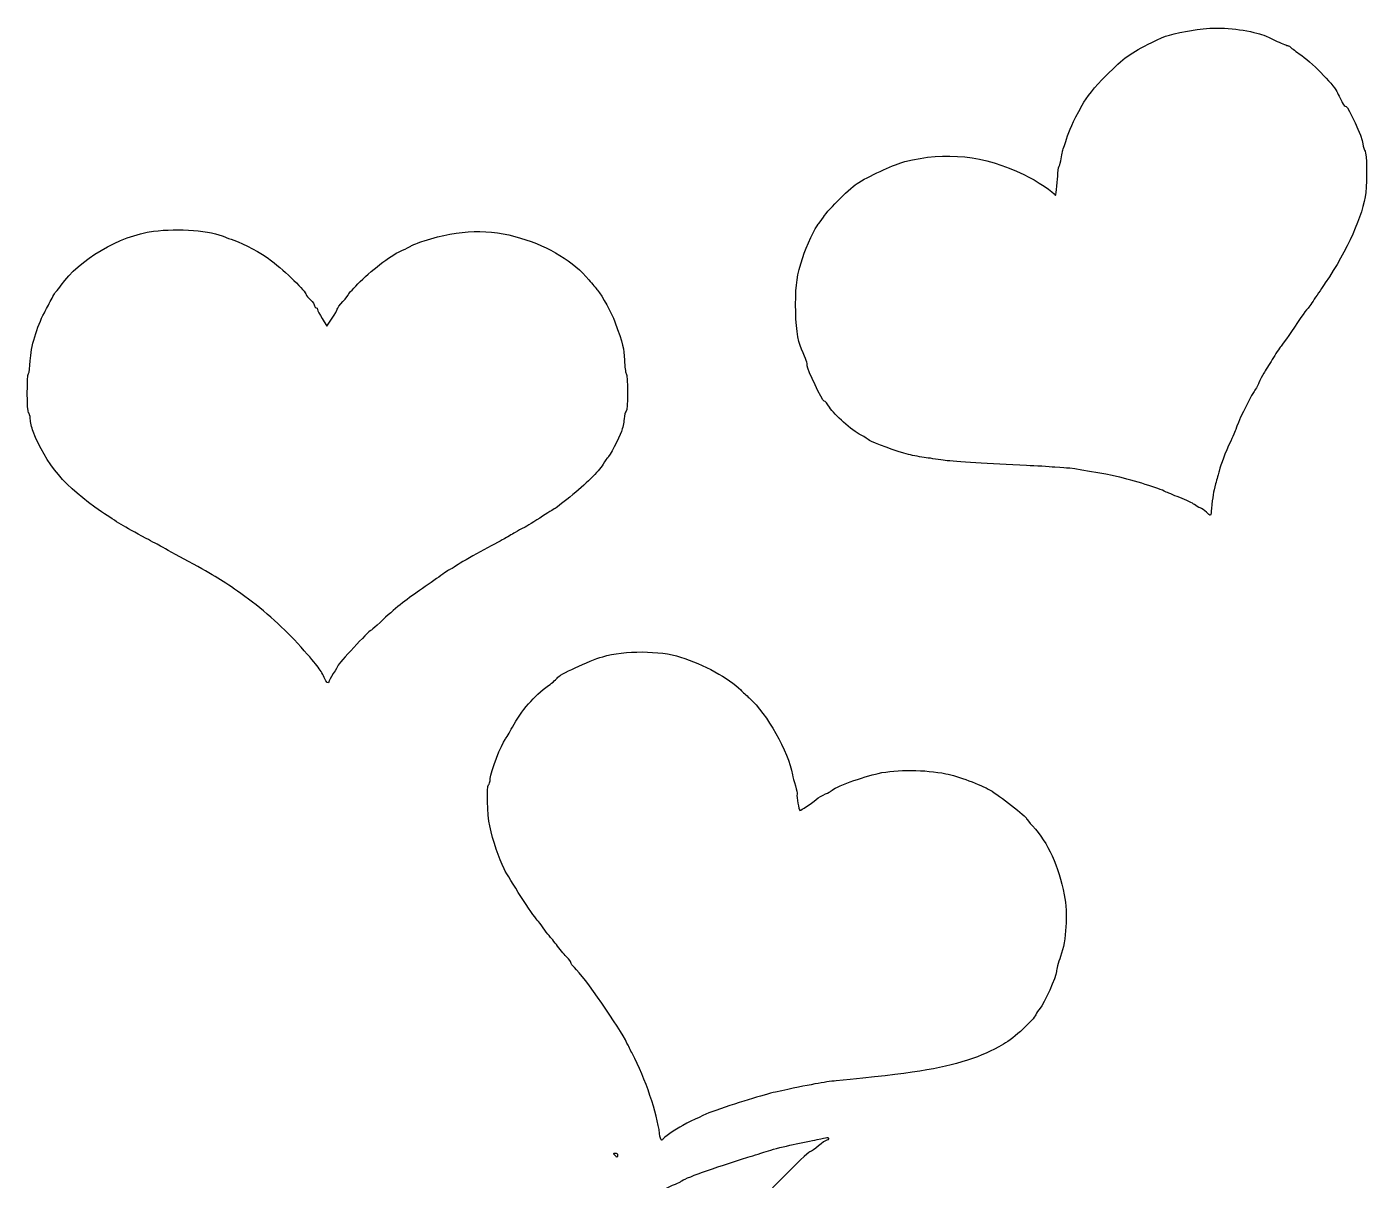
# Model space of a CAD drawing. Header units: centimetres. Extents: x -6.9 to 7, y -13.4 to 13.1.
# Drawn here: x -0.43 to 6.53, y 6.66 to 12.65 of the extents above; entities that cross this region are included whole.
import ezdxf

# ---------------------------------------------------------------- set-up
doc = ezdxf.new("R2010")
doc.units = ezdxf.units.CM
doc.header["$MEASUREMENT"] = 0
doc.layers.add('Layer 1', color=7, linetype='Continuous')

msp = doc.modelspace()

# ---------------------------------------------------------------- linework, layer by layer
at = {"layer": 'Layer 1'}
for points, knots in [([(5.71817, 10.14946), (5.72343, 10.21081), (5.72709, 10.23288), (5.73923, 10.27648), (5.73923, 10.27648), (5.74598, 10.30073), (5.75407, 10.33084), (5.75721, 10.3434), (5.75721, 10.3434), (5.76657, 10.38088), (5.78726, 10.43447), (5.81738, 10.49923), (5.81738, 10.49923), (5.833, 10.53281), (5.84578, 10.56329), (5.84578, 10.56697), (5.84578, 10.56697), (5.84578, 10.57777), (5.91649, 10.72248), (5.93547, 10.75052), (5.93547, 10.75052), (5.94504, 10.76467), (5.9576, 10.78782), (5.96337, 10.80197), (5.96337, 10.80197), (5.96914, 10.81612), (5.9806, 10.83825), (5.98883, 10.85115), (5.98883, 10.85115), (5.99706, 10.86404), (6.01702, 10.89646), (6.03319, 10.92319), (6.03319, 10.92319), (6.04936, 10.94991), (6.06998, 10.98112), (6.07901, 10.99253), (6.07901, 10.99253), (6.09587, 11.01383), (6.13436, 11.06878), (6.18233, 11.14005), (6.18233, 11.14005), (6.19729, 11.16228), (6.2119, 11.18224), (6.21479, 11.1844), (6.21479, 11.1844), (6.21767, 11.18657), (6.23422, 11.2095), (6.25155, 11.23538), (6.25155, 11.23538), (6.26889, 11.26125), (6.29443, 11.29917), (6.3083, 11.31964), (6.3083, 11.31964), (6.42403, 11.49036), (6.50438, 11.67026), (6.51823, 11.78969), (6.51823, 11.78969), (6.52607, 11.8573), (6.52399, 11.99229), (6.51493, 12.0032), (6.51493, 12.0032), (6.51052, 12.00852), (6.5056, 12.02601), (6.504, 12.04207), (6.504, 12.04207), (6.50064, 12.0758), (6.42822, 12.23505), (6.41613, 12.23529), (6.41613, 12.23529), (6.41167, 12.23537), (6.40306, 12.24502), (6.39699, 12.25671), (6.39699, 12.25671), (6.39093, 12.26841), (6.3778, 12.29397), (6.36782, 12.31351), (6.36782, 12.31351), (6.346, 12.35623), (6.23619, 12.467), (6.17373, 12.5093), (6.17373, 12.5093), (6.14898, 12.52606), (6.12763, 12.54233), (6.12628, 12.54547), (6.12628, 12.54547), (6.12494, 12.5486), (6.12024, 12.55116), (6.11584, 12.55116), (6.11584, 12.55116), (6.11144, 12.55116), (6.08609, 12.56137), (6.05949, 12.57385), (6.05949, 12.57385), (5.98666, 12.60803), (5.98504, 12.60864), (5.93765, 12.62022), (5.93765, 12.62022), (5.8443, 12.64302), (5.72216, 12.64935), (5.64366, 12.63545), (5.64366, 12.63545), (5.49071, 12.60837), (5.49015, 12.60821), (5.40848, 12.56834), (5.40848, 12.56834), (5.29769, 12.51426), (5.26408, 12.48996), (5.17028, 12.39614), (5.17028, 12.39614), (5.11107, 12.33692), (5.06787, 12.28349), (5.04568, 12.24203), (5.04568, 12.24203), (4.99484, 12.14703), (4.98001, 12.11492), (4.96445, 12.06609), (4.96445, 12.06609), (4.95479, 12.03577), (4.9453, 12.00601), (4.94335, 11.99994), (4.94335, 11.99994), (4.94141, 11.99388), (4.93847, 11.97769), (4.93681, 11.96396), (4.93681, 11.96396), (4.93516, 11.95023), (4.93064, 11.93308), (4.92677, 11.92586), (4.92677, 11.92586), (4.9229, 11.91863), (4.91949, 11.89513), (4.91919, 11.87365), (4.91919, 11.87365), (4.91868, 11.83728), (4.90801, 11.75875), (4.90596, 11.77632), (4.90596, 11.77632), (4.90453, 11.78856), (4.80949, 11.8508), (4.74349, 11.88272), (4.74349, 11.88272), (4.53871, 11.98175), (4.33588, 12.00376), (4.12599, 11.94973), (4.12599, 11.94973), (4.07509, 11.93663), (3.95833, 11.88385), (3.88636, 11.84142), (3.88636, 11.84142), (3.84682, 11.81811), (3.7302, 11.70396), (3.70291, 11.66186), (3.70291, 11.66186), (3.69112, 11.64367), (3.679, 11.62697), (3.67598, 11.62473), (3.67598, 11.62473), (3.66343, 11.61547), (3.61256, 11.50702), (3.59515, 11.4524), (3.59515, 11.4524), (3.56552, 11.35947), (3.5591, 11.31633), (3.55878, 11.20816), (3.55878, 11.20816), (3.55846, 11.09725), (3.56799, 11.02315), (3.58866, 10.97594), (3.58866, 10.97594), (3.61379, 10.91855), (3.61887, 10.90418), (3.61887, 10.89041), (3.61887, 10.89041), (3.61887, 10.87082), (3.69727, 10.70642), (3.70662, 10.70642), (3.70662, 10.70642), (3.71089, 10.70642), (3.72349, 10.69201), (3.73461, 10.67439), (3.73461, 10.67439), (3.75852, 10.63652), (3.85126, 10.55442), (3.89815, 10.52962), (3.89815, 10.52962), (3.91634, 10.52), (3.93633, 10.50799), (3.94257, 10.50294), (3.94257, 10.50294), (3.95765, 10.49073), (4.08888, 10.44297), (4.14436, 10.4295), (4.14436, 10.4295), (4.16861, 10.42362), (4.20995, 10.416), (4.23623, 10.41258), (4.23623, 10.41258), (4.2625, 10.40915), (4.30715, 10.40291), (4.33545, 10.39869), (4.33545, 10.39869), (4.38383, 10.39148), (4.56729, 10.37991), (4.75805, 10.37202), (4.75805, 10.37202), (4.80453, 10.3701), (4.87068, 10.36625), (4.90504, 10.36346), (4.90504, 10.36346), (4.9394, 10.36068), (4.96947, 10.35881), (4.97187, 10.35931), (4.97187, 10.35931), (4.97845, 10.3607), (5.18271, 10.32544), (5.22474, 10.31566), (5.22474, 10.31566), (5.3149, 10.29469), (5.44765, 10.25323), (5.47923, 10.23617), (5.47923, 10.23617), (5.4858, 10.23262), (5.51887, 10.219), (5.55272, 10.2059), (5.55272, 10.2059), (5.58657, 10.1928), (5.62088, 10.17642), (5.62897, 10.16949), (5.62897, 10.16949), (5.63705, 10.16256), (5.65058, 10.15481), (5.65904, 10.15225), (5.65904, 10.15225), (5.66749, 10.1497), (5.68211, 10.13941), (5.69153, 10.12939), (5.69153, 10.12939), (5.70094, 10.11937), (5.71018, 10.11271), (5.71206, 10.11458), (5.71206, 10.11458), (5.71393, 10.11646), (5.71668, 10.13216), (5.71817, 10.14946)], [0, 0, 0, 0, 0.016129, 0.016129, 0.016129, 0.016129, 0.0322581, 0.0322581, 0.0322581, 0.0322581, 0.0483871, 0.0483871, 0.0483871, 0.0483871, 0.0645161, 0.0645161, 0.0645161, 0.0645161, 0.0806452, 0.0806452, 0.0806452, 0.0806452, 0.0967742, 0.0967742, 0.0967742, 0.0967742, 0.1129032, 0.1129032, 0.1129032, 0.1129032, 0.1290323, 0.1290323, 0.1290323, 0.1290323, 0.1451613, 0.1451613, 0.1451613, 0.1451613, 0.1612903, 0.1612903, 0.1612903, 0.1612903, 0.1774194, 0.1774194, 0.1774194, 0.1774194, 0.1935484, 0.1935484, 0.1935484, 0.1935484, 0.2096774, 0.2096774, 0.2096774, 0.2096774, 0.2258065, 0.2258065, 0.2258065, 0.2258065, 0.2419355, 0.2419355, 0.2419355, 0.2419355, 0.2580645, 0.2580645, 0.2580645, 0.2580645, 0.2741935, 0.2741935, 0.2741935, 0.2741935, 0.2903226, 0.2903226, 0.2903226, 0.2903226, 0.3064516, 0.3064516, 0.3064516, 0.3064516, 0.3225806, 0.3225806, 0.3225806, 0.3225806, 0.3387097, 0.3387097, 0.3387097, 0.3387097, 0.3548387, 0.3548387, 0.3548387, 0.3548387, 0.3709677, 0.3709677, 0.3709677, 0.3709677, 0.3870968, 0.3870968, 0.3870968, 0.3870968, 0.4032258, 0.4032258, 0.4032258, 0.4032258, 0.4193548, 0.4193548, 0.4193548, 0.4193548, 0.4354839, 0.4354839, 0.4354839, 0.4354839, 0.4516129, 0.4516129, 0.4516129, 0.4516129, 0.4677419, 0.4677419, 0.4677419, 0.4677419, 0.483871, 0.483871, 0.483871, 0.483871, 0.5, 0.5, 0.5, 0.5, 0.516129, 0.516129, 0.516129, 0.516129, 0.5322581, 0.5322581, 0.5322581, 0.5322581, 0.5483871, 0.5483871, 0.5483871, 0.5483871, 0.5645161, 0.5645161, 0.5645161, 0.5645161, 0.5806452, 0.5806452, 0.5806452, 0.5806452, 0.5967742, 0.5967742, 0.5967742, 0.5967742, 0.6129032, 0.6129032, 0.6129032, 0.6129032, 0.6290323, 0.6290323, 0.6290323, 0.6290323, 0.6451613, 0.6451613, 0.6451613, 0.6451613, 0.6612903, 0.6612903, 0.6612903, 0.6612903, 0.6774194, 0.6774194, 0.6774194, 0.6774194, 0.6935484, 0.6935484, 0.6935484, 0.6935484, 0.7096774, 0.7096774, 0.7096774, 0.7096774, 0.7258065, 0.7258065, 0.7258065, 0.7258065, 0.7419355, 0.7419355, 0.7419355, 0.7419355, 0.7580645, 0.7580645, 0.7580645, 0.7580645, 0.7741935, 0.7741935, 0.7741935, 0.7741935, 0.7903226, 0.7903226, 0.7903226, 0.7903226, 0.8064516, 0.8064516, 0.8064516, 0.8064516, 0.8225806, 0.8225806, 0.8225806, 0.8225806, 0.8387097, 0.8387097, 0.8387097, 0.8387097, 0.8548387, 0.8548387, 0.8548387, 0.8548387, 0.8709677, 0.8709677, 0.8709677, 0.8709677, 0.8870968, 0.8870968, 0.8870968, 0.8870968, 0.9032258, 0.9032258, 0.9032258, 0.9032258, 0.9193548, 0.9193548, 0.9193548, 0.9193548, 0.9354839, 0.9354839, 0.9354839, 0.9354839, 0.9516129, 0.9516129, 0.9516129, 0.9516129, 0.9677419, 0.9677419, 0.9677419, 0.9677419, 1, 1, 1, 1]), ([(1.13472, 9.24978), (1.13472, 9.25303), (1.14532, 9.27204), (1.15826, 9.29204), (1.15826, 9.29204), (1.17121, 9.31203), (1.18196, 9.33039), (1.18215, 9.33285), (1.18215, 9.33285), (1.18287, 9.34218), (1.34418, 9.5158), (1.35213, 9.5158), (1.35213, 9.5158), (1.35466, 9.5158), (1.36981, 9.5282), (1.3858, 9.54336), (1.3858, 9.54336), (1.47108, 9.62421), (1.51763, 9.66259), (1.59344, 9.71455), (1.59344, 9.71455), (1.62612, 9.73695), (1.67648, 9.7725), (1.70534, 9.79355), (1.70534, 9.79355), (1.7342, 9.81461), (1.76012, 9.83183), (1.76293, 9.83183), (1.76293, 9.83183), (1.76575, 9.83183), (1.78183, 9.84133), (1.79866, 9.85294), (1.79866, 9.85294), (1.81549, 9.86455), (1.8706, 9.8965), (1.92112, 9.92393), (1.92112, 9.92393), (1.97165, 9.95137), (2.02653, 9.98119), (2.04308, 9.9902), (2.04308, 9.9902), (2.05963, 9.99921), (2.08608, 10.01463), (2.10187, 10.02447), (2.10187, 10.02447), (2.11767, 10.03431), (2.13622, 10.04444), (2.1431, 10.04698), (2.1431, 10.04698), (2.14999, 10.04951), (2.189, 10.07325), (2.22979, 10.09972), (2.22979, 10.09972), (2.27059, 10.1262), (2.30551, 10.14786), (2.30738, 10.14786), (2.30738, 10.14786), (2.30926, 10.14786), (2.34466, 10.17514), (2.38605, 10.20847), (2.38605, 10.20847), (2.47272, 10.27827), (2.53244, 10.33731), (2.55892, 10.37937), (2.55892, 10.37937), (2.5691, 10.39554), (2.57986, 10.41042), (2.58282, 10.41244), (2.58282, 10.41244), (2.59077, 10.41786), (2.64129, 10.51437), (2.654, 10.54841), (2.654, 10.54841), (2.66004, 10.56458), (2.66645, 10.59434), (2.66825, 10.61455), (2.66825, 10.61455), (2.67004, 10.63477), (2.67466, 10.6524), (2.6785, 10.65375), (2.6785, 10.65375), (2.68755, 10.65693), (2.68768, 10.84088), (2.67862, 10.85011), (2.67862, 10.85011), (2.67486, 10.85395), (2.67095, 10.8852), (2.66995, 10.91956), (2.66995, 10.91956), (2.66817, 10.98031), (2.66301, 11.00102), (2.62032, 11.11847), (2.62032, 11.11847), (2.60468, 11.16151), (2.55378, 11.25417), (2.53061, 11.28178), (2.53061, 11.28178), (2.52309, 11.29073), (2.50277, 11.31503), (2.48545, 11.33578), (2.48545, 11.33578), (2.40585, 11.43113), (2.2812, 11.50745), (2.13059, 11.55307), (2.13059, 11.55307), (1.96829, 11.60223), (1.81588, 11.5979), (1.63082, 11.53885), (1.63082, 11.53885), (1.59848, 11.52853), (1.56706, 11.51612), (1.561, 11.51127), (1.561, 11.51127), (1.55493, 11.50642), (1.5353, 11.49676), (1.51737, 11.4898), (1.51737, 11.4898), (1.46946, 11.47121), (1.36751, 11.39549), (1.29825, 11.32706), (1.29825, 11.32706), (1.2649, 11.29411), (1.23762, 11.26456), (1.23762, 11.26138), (1.23762, 11.26138), (1.23762, 11.25821), (1.22439, 11.24126), (1.20822, 11.22372), (1.20822, 11.22372), (1.19205, 11.20617), (1.17882, 11.18839), (1.17882, 11.1842), (1.17882, 11.1842), (1.17882, 11.18), (1.1668, 11.15846), (1.15211, 11.13633), (1.15211, 11.13633), (1.15211, 11.13633), (1.12539, 11.0961), (1.12539, 11.0961), (1.12539, 11.0961), (1.12539, 11.0961), (1.10085, 11.13461), (1.10085, 11.13461), (1.10085, 11.13461), (1.08735, 11.15579), (1.07622, 11.17725), (1.07612, 11.18231), (1.07612, 11.18231), (1.07601, 11.18736), (1.07262, 11.19149), (1.06858, 11.19149), (1.06858, 11.19149), (1.06454, 11.19149), (1.06123, 11.19584), (1.06123, 11.20114), (1.06123, 11.20114), (1.06123, 11.20645), (1.05131, 11.2203), (1.03918, 11.23192), (1.03918, 11.23192), (1.02705, 11.24353), (1.01713, 11.25576), (1.01713, 11.25908), (1.01713, 11.25908), (1.01713, 11.27491), (0.9089, 11.38078), (0.83707, 11.43522), (0.83707, 11.43522), (0.78156, 11.47728), (0.69539, 11.52435), (0.64231, 11.54161), (0.64231, 11.54161), (0.62412, 11.54752), (0.60262, 11.55546), (0.59453, 11.55926), (0.59453, 11.55926), (0.52677, 11.59105), (0.35177, 11.60478), (0.22462, 11.58827), (0.22462, 11.58827), (0.05074, 11.56569), (-0.16647, 11.43899), (-0.25399, 11.30909), (-0.25399, 11.30909), (-0.26352, 11.29494), (-0.27517, 11.28006), (-0.27989, 11.27601), (-0.27989, 11.27601), (-0.2846, 11.27197), (-0.29882, 11.24818), (-0.31149, 11.22315), (-0.31149, 11.22315), (-0.32416, 11.19812), (-0.33787, 11.17167), (-0.34195, 11.16436), (-0.34195, 11.16436), (-0.38023, 11.0958), (-0.41292, 10.98482), (-0.41514, 10.91589), (-0.41514, 10.91589), (-0.41618, 10.88355), (-0.42011, 10.85395), (-0.42388, 10.85011), (-0.42388, 10.85011), (-0.43298, 10.84083), (-0.43281, 10.64958), (-0.4237, 10.6464), (-0.4237, 10.6464), (-0.41983, 10.64506), (-0.41596, 10.63072), (-0.41509, 10.61455), (-0.41509, 10.61455), (-0.41423, 10.59839), (-0.40739, 10.56913), (-0.3999, 10.54955), (-0.3999, 10.54955), (-0.33462, 10.37874), (-0.23468, 10.2613), (-0.04488, 10.13234), (-0.04488, 10.13234), (0.03982, 10.07479), (0.06433, 10.06017), (0.18663, 9.9943), (0.18663, 9.9943), (0.21695, 9.97797), (0.25333, 9.95807), (0.26748, 9.95008), (0.26748, 9.95008), (0.28163, 9.94209), (0.34446, 9.90765), (0.40712, 9.87354), (0.40712, 9.87354), (0.54747, 9.79713), (0.58143, 9.77639), (0.67905, 9.70742), (0.67905, 9.70742), (0.78535, 9.63234), (0.88817, 9.54186), (0.97207, 9.4496), (0.97207, 9.4496), (1.07866, 9.33237), (1.08954, 9.31844), (1.11108, 9.2715), (1.11108, 9.2715), (1.12262, 9.24637), (1.13472, 9.23524), (1.13472, 9.24978)], [0, 0, 0, 0, 0.015873, 0.015873, 0.015873, 0.015873, 0.031746, 0.031746, 0.031746, 0.031746, 0.047619, 0.047619, 0.047619, 0.047619, 0.0634921, 0.0634921, 0.0634921, 0.0634921, 0.0793651, 0.0793651, 0.0793651, 0.0793651, 0.0952381, 0.0952381, 0.0952381, 0.0952381, 0.1111111, 0.1111111, 0.1111111, 0.1111111, 0.1269841, 0.1269841, 0.1269841, 0.1269841, 0.1428571, 0.1428571, 0.1428571, 0.1428571, 0.1587302, 0.1587302, 0.1587302, 0.1587302, 0.1746032, 0.1746032, 0.1746032, 0.1746032, 0.1904762, 0.1904762, 0.1904762, 0.1904762, 0.2063492, 0.2063492, 0.2063492, 0.2063492, 0.2222222, 0.2222222, 0.2222222, 0.2222222, 0.2380952, 0.2380952, 0.2380952, 0.2380952, 0.2539683, 0.2539683, 0.2539683, 0.2539683, 0.2698413, 0.2698413, 0.2698413, 0.2698413, 0.2857143, 0.2857143, 0.2857143, 0.2857143, 0.3015873, 0.3015873, 0.3015873, 0.3015873, 0.3174603, 0.3174603, 0.3174603, 0.3174603, 0.3333333, 0.3333333, 0.3333333, 0.3333333, 0.3492063, 0.3492063, 0.3492063, 0.3492063, 0.3650794, 0.3650794, 0.3650794, 0.3650794, 0.3809524, 0.3809524, 0.3809524, 0.3809524, 0.3968254, 0.3968254, 0.3968254, 0.3968254, 0.4126984, 0.4126984, 0.4126984, 0.4126984, 0.4285714, 0.4285714, 0.4285714, 0.4285714, 0.4444444, 0.4444444, 0.4444444, 0.4444444, 0.4603175, 0.4603175, 0.4603175, 0.4603175, 0.4761905, 0.4761905, 0.4761905, 0.4761905, 0.4920635, 0.4920635, 0.4920635, 0.4920635, 0.5079365, 0.5079365, 0.5079365, 0.5079365, 0.5238095, 0.5238095, 0.5238095, 0.5238095, 0.5396825, 0.5396825, 0.5396825, 0.5396825, 0.5555556, 0.5555556, 0.5555556, 0.5555556, 0.5714286, 0.5714286, 0.5714286, 0.5714286, 0.5873016, 0.5873016, 0.5873016, 0.5873016, 0.6031746, 0.6031746, 0.6031746, 0.6031746, 0.6190476, 0.6190476, 0.6190476, 0.6190476, 0.6349206, 0.6349206, 0.6349206, 0.6349206, 0.6507937, 0.6507937, 0.6507937, 0.6507937, 0.6666667, 0.6666667, 0.6666667, 0.6666667, 0.6825397, 0.6825397, 0.6825397, 0.6825397, 0.6984127, 0.6984127, 0.6984127, 0.6984127, 0.7142857, 0.7142857, 0.7142857, 0.7142857, 0.7301587, 0.7301587, 0.7301587, 0.7301587, 0.7460317, 0.7460317, 0.7460317, 0.7460317, 0.7619048, 0.7619048, 0.7619048, 0.7619048, 0.7777778, 0.7777778, 0.7777778, 0.7777778, 0.7936508, 0.7936508, 0.7936508, 0.7936508, 0.8095238, 0.8095238, 0.8095238, 0.8095238, 0.8253968, 0.8253968, 0.8253968, 0.8253968, 0.8412698, 0.8412698, 0.8412698, 0.8412698, 0.8571429, 0.8571429, 0.8571429, 0.8571429, 0.8730159, 0.8730159, 0.8730159, 0.8730159, 0.8888889, 0.8888889, 0.8888889, 0.8888889, 0.9047619, 0.9047619, 0.9047619, 0.9047619, 0.9206349, 0.9206349, 0.9206349, 0.9206349, 0.9365079, 0.9365079, 0.9365079, 0.9365079, 0.952381, 0.952381, 0.952381, 0.952381, 0.968254, 0.968254, 0.968254, 0.968254, 1, 1, 1, 1]), ([(2.86921, 6.8756), (2.86921, 6.88208), (2.9325, 6.9255), (2.9735, 6.94714), (2.9735, 6.94714), (3.02734, 6.97555), (3.09364, 7.00687), (3.1191, 7.01592), (3.1191, 7.01592), (3.24842, 7.06187), (3.39372, 7.10704), (3.45394, 7.12), (3.45394, 7.12), (3.63918, 7.15988), (3.70812, 7.17269), (3.76953, 7.17863), (3.76953, 7.17863), (4.1691, 7.2173), (4.29881, 7.23778), (4.45063, 7.2862), (4.45063, 7.2862), (4.52615, 7.31027), (4.57086, 7.32993), (4.63807, 7.36858), (4.63807, 7.36858), (4.69153, 7.39932), (4.79709, 7.49598), (4.80507, 7.52149), (4.80507, 7.52149), (4.80779, 7.53018), (4.81807, 7.54535), (4.82792, 7.55519), (4.82792, 7.55519), (4.8483, 7.57558), (4.91237, 7.72018), (4.91242, 7.74593), (4.91242, 7.74593), (4.91244, 7.75528), (4.9224, 7.79069), (4.93454, 7.82461), (4.93454, 7.82461), (4.96402, 7.90692), (4.97201, 8.0442), (4.95318, 8.14444), (4.95318, 8.14444), (4.92551, 8.29169), (4.86902, 8.41421), (4.78852, 8.50156), (4.78852, 8.50156), (4.77176, 8.51975), (4.75805, 8.53667), (4.75805, 8.53916), (4.75805, 8.53916), (4.75805, 8.54782), (4.61307, 8.66137), (4.56914, 8.68711), (4.56914, 8.68711), (4.51948, 8.71622), (4.40032, 8.76053), (4.33912, 8.77264), (4.33912, 8.77264), (4.23069, 8.79411), (4.08609, 8.79486), (3.98775, 8.77446), (3.98775, 8.77446), (3.91144, 8.75863), (3.75659, 8.70111), (3.74355, 8.68376), (3.74355, 8.68376), (3.74139, 8.68088), (3.72773, 8.67356), (3.7132, 8.66748), (3.7132, 8.66748), (3.69867, 8.66141), (3.67729, 8.64861), (3.66569, 8.63903), (3.66569, 8.63903), (3.6376, 8.61584), (3.5874, 8.58241), (3.58067, 8.58241), (3.58067, 8.58241), (3.57526, 8.58241), (3.56286, 8.654), (3.5662, 8.66593), (3.5662, 8.66593), (3.56718, 8.66942), (3.56307, 8.68926), (3.55708, 8.71002), (3.55708, 8.71002), (3.55109, 8.73079), (3.54458, 8.75604), (3.54262, 8.76615), (3.54262, 8.76615), (3.5184, 8.89115), (3.41152, 9.08103), (3.31772, 9.16569), (3.31772, 9.16569), (3.30368, 9.17837), (3.28383, 9.19708), (3.27362, 9.20726), (3.27362, 9.20726), (3.21251, 9.26824), (3.07979, 9.34087), (2.96108, 9.3783), (2.96108, 9.3783), (2.85304, 9.41237), (2.67213, 9.4131), (2.55686, 9.37993), (2.55686, 9.37993), (2.48645, 9.35967), (2.32647, 9.28475), (2.32052, 9.26925), (2.32052, 9.26925), (2.31857, 9.26414), (2.29818, 9.24661), (2.27522, 9.23028), (2.27522, 9.23028), (2.20055, 9.17717), (2.13421, 9.1004), (2.08822, 9.01388), (2.08822, 9.01388), (2.073, 8.98526), (2.05597, 8.95667), (2.05037, 8.95035), (2.05037, 8.95035), (2.03237, 8.93006), (1.97439, 8.77817), (1.97312, 8.748), (1.97312, 8.748), (1.97245, 8.73195), (1.96855, 8.71676), (1.96447, 8.71423), (1.96447, 8.71423), (1.95358, 8.7075), (1.9576, 8.55802), (1.97018, 8.50156), (1.97018, 8.50156), (1.98816, 8.42091), (2.01717, 8.33492), (2.04521, 8.27916), (2.04521, 8.27916), (2.07269, 8.22454), (2.19263, 8.0391), (2.21748, 8.01282), (2.21748, 8.01282), (2.22513, 8.00473), (2.23894, 7.98654), (2.24818, 7.9724), (2.24818, 7.9724), (2.25741, 7.95825), (2.27126, 7.94006), (2.27895, 7.93197), (2.27895, 7.93197), (2.28663, 7.92389), (2.30643, 7.89908), (2.32293, 7.87685), (2.32293, 7.87685), (2.33944, 7.85462), (2.36162, 7.82841), (2.37222, 7.81861), (2.37222, 7.81861), (2.38282, 7.80881), (2.39149, 7.79699), (2.39149, 7.79233), (2.39149, 7.79233), (2.39149, 7.78768), (2.40015, 7.77585), (2.41072, 7.76605), (2.41072, 7.76605), (2.45891, 7.72141), (2.64758, 7.45012), (2.68294, 7.37465), (2.68294, 7.37465), (2.68894, 7.36184), (2.70169, 7.33648), (2.71128, 7.31829), (2.71128, 7.31829), (2.7777, 7.19226), (2.84054, 7.00769), (2.85203, 6.90488), (2.85203, 6.90488), (2.85418, 6.88568), (2.85892, 6.86997), (2.86257, 6.86997), (2.86257, 6.86997), (2.86623, 6.86997), (2.86921, 6.8725), (2.86921, 6.8756)], [0, 0, 0, 0, 0.0208333, 0.0208333, 0.0208333, 0.0208333, 0.0416667, 0.0416667, 0.0416667, 0.0416667, 0.0625, 0.0625, 0.0625, 0.0625, 0.0833333, 0.0833333, 0.0833333, 0.0833333, 0.1041667, 0.1041667, 0.1041667, 0.1041667, 0.125, 0.125, 0.125, 0.125, 0.1458333, 0.1458333, 0.1458333, 0.1458333, 0.1666667, 0.1666667, 0.1666667, 0.1666667, 0.1875, 0.1875, 0.1875, 0.1875, 0.2083333, 0.2083333, 0.2083333, 0.2083333, 0.2291667, 0.2291667, 0.2291667, 0.2291667, 0.25, 0.25, 0.25, 0.25, 0.2708333, 0.2708333, 0.2708333, 0.2708333, 0.2916667, 0.2916667, 0.2916667, 0.2916667, 0.3125, 0.3125, 0.3125, 0.3125, 0.3333333, 0.3333333, 0.3333333, 0.3333333, 0.3541667, 0.3541667, 0.3541667, 0.3541667, 0.375, 0.375, 0.375, 0.375, 0.3958333, 0.3958333, 0.3958333, 0.3958333, 0.4166667, 0.4166667, 0.4166667, 0.4166667, 0.4375, 0.4375, 0.4375, 0.4375, 0.4583333, 0.4583333, 0.4583333, 0.4583333, 0.4791667, 0.4791667, 0.4791667, 0.4791667, 0.5, 0.5, 0.5, 0.5, 0.5208333, 0.5208333, 0.5208333, 0.5208333, 0.5416667, 0.5416667, 0.5416667, 0.5416667, 0.5625, 0.5625, 0.5625, 0.5625, 0.5833333, 0.5833333, 0.5833333, 0.5833333, 0.6041667, 0.6041667, 0.6041667, 0.6041667, 0.625, 0.625, 0.625, 0.625, 0.6458333, 0.6458333, 0.6458333, 0.6458333, 0.6666667, 0.6666667, 0.6666667, 0.6666667, 0.6875, 0.6875, 0.6875, 0.6875, 0.7083333, 0.7083333, 0.7083333, 0.7083333, 0.7291667, 0.7291667, 0.7291667, 0.7291667, 0.75, 0.75, 0.75, 0.75, 0.7708333, 0.7708333, 0.7708333, 0.7708333, 0.7916667, 0.7916667, 0.7916667, 0.7916667, 0.8125, 0.8125, 0.8125, 0.8125, 0.8333333, 0.8333333, 0.8333333, 0.8333333, 0.8541667, 0.8541667, 0.8541667, 0.8541667, 0.875, 0.875, 0.875, 0.875, 0.8958333, 0.8958333, 0.8958333, 0.8958333, 0.9166667, 0.9166667, 0.9166667, 0.9166667, 0.9375, 0.9375, 0.9375, 0.9375, 0.9583333, 0.9583333, 0.9583333, 0.9583333, 1, 1, 1, 1]), ([(3.12819, 6.18462), (3.13302, 6.19574), (3.14371, 6.21475), (3.15194, 6.22688), (3.15194, 6.22688), (3.17498, 6.26082), (3.18458, 6.27671), (3.19413, 6.2967), (3.19413, 6.2967), (3.19895, 6.30681), (3.20967, 6.325), (3.21794, 6.33712), (3.21794, 6.33712), (3.23449, 6.36138), (3.25372, 6.39475), (3.26503, 6.41884), (3.26503, 6.41884), (3.26905, 6.42741), (3.28086, 6.44111), (3.29126, 6.4493), (3.29126, 6.4493), (3.30167, 6.45748), (3.31019, 6.46722), (3.31019, 6.47094), (3.31019, 6.47094), (3.31019, 6.47465), (3.32011, 6.4872), (3.33224, 6.49881), (3.33224, 6.49881), (3.34436, 6.51043), (3.35428, 6.52292), (3.35428, 6.52657), (3.35428, 6.52657), (3.35428, 6.53643), (3.38424, 6.56905), (3.49025, 6.67463), (3.49025, 6.67463), (3.60458, 6.78849), (3.62883, 6.81117), (3.6363, 6.81117), (3.6363, 6.81117), (3.63941, 6.81117), (3.65764, 6.8244), (3.67682, 6.84057), (3.67682, 6.84057), (3.69599, 6.85674), (3.7156, 6.86997), (3.7204, 6.86997), (3.7204, 6.86997), (3.72519, 6.86997), (3.72911, 6.87327), (3.72911, 6.87732), (3.72911, 6.87732), (3.72911, 6.8865), (3.72832, 6.88644), (3.67031, 6.87343), (3.67031, 6.87343), (3.64404, 6.86754), (3.588, 6.85583), (3.54578, 6.84742), (3.54578, 6.84742), (3.50356, 6.83902), (3.44568, 6.82456), (3.41716, 6.8153), (3.41716, 6.8153), (3.38864, 6.80605), (3.3405, 6.79089), (3.31019, 6.78163), (3.31019, 6.78163), (3.13659, 6.7286), (2.97349, 6.66974), (2.96476, 6.65698), (2.96476, 6.65698), (2.96274, 6.65403), (2.94951, 6.64763), (2.93536, 6.64277), (2.93536, 6.64277), (2.8921, 6.6279), (2.83642, 6.59475), (2.83405, 6.58245), (2.83405, 6.58245), (2.83282, 6.57605), (2.84017, 6.56288), (2.85038, 6.55319), (2.85038, 6.55319), (2.8606, 6.54349), (2.86902, 6.53282), (2.86909, 6.52947), (2.86909, 6.52947), (2.86916, 6.52612), (2.88575, 6.50436), (2.90596, 6.48113), (2.90596, 6.48113), (2.92617, 6.45789), (2.94271, 6.43652), (2.94271, 6.43364), (2.94271, 6.43364), (2.94271, 6.42684), (2.97359, 6.38278), (2.98313, 6.37598), (2.98313, 6.37598), (2.98717, 6.37309), (2.99072, 6.36813), (2.99101, 6.36495), (2.99101, 6.36495), (2.99191, 6.35496), (3.01142, 6.31598), (3.027, 6.29303), (3.027, 6.29303), (3.05094, 6.25775), (3.05984, 6.24274), (3.06785, 6.22408), (3.06785, 6.22408), (3.07883, 6.19854), (3.10431, 6.16441), (3.11241, 6.16441), (3.11241, 6.16441), (3.11626, 6.16441), (3.12337, 6.17351), (3.12819, 6.18462)], [0, 0, 0, 0, 0.0322581, 0.0322581, 0.0322581, 0.0322581, 0.0645161, 0.0645161, 0.0645161, 0.0645161, 0.0967742, 0.0967742, 0.0967742, 0.0967742, 0.1290323, 0.1290323, 0.1290323, 0.1290323, 0.1612903, 0.1612903, 0.1612903, 0.1612903, 0.1935484, 0.1935484, 0.1935484, 0.1935484, 0.2258065, 0.2258065, 0.2258065, 0.2258065, 0.2580645, 0.2580645, 0.2580645, 0.2580645, 0.2903226, 0.2903226, 0.2903226, 0.2903226, 0.3225806, 0.3225806, 0.3225806, 0.3225806, 0.3548387, 0.3548387, 0.3548387, 0.3548387, 0.3870968, 0.3870968, 0.3870968, 0.3870968, 0.4193548, 0.4193548, 0.4193548, 0.4193548, 0.4516129, 0.4516129, 0.4516129, 0.4516129, 0.483871, 0.483871, 0.483871, 0.483871, 0.516129, 0.516129, 0.516129, 0.516129, 0.5483871, 0.5483871, 0.5483871, 0.5483871, 0.5806452, 0.5806452, 0.5806452, 0.5806452, 0.6129032, 0.6129032, 0.6129032, 0.6129032, 0.6451613, 0.6451613, 0.6451613, 0.6451613, 0.6774194, 0.6774194, 0.6774194, 0.6774194, 0.7096774, 0.7096774, 0.7096774, 0.7096774, 0.7419355, 0.7419355, 0.7419355, 0.7419355, 0.7741935, 0.7741935, 0.7741935, 0.7741935, 0.8064516, 0.8064516, 0.8064516, 0.8064516, 0.8387097, 0.8387097, 0.8387097, 0.8387097, 0.8709677, 0.8709677, 0.8709677, 0.8709677, 0.9032258, 0.9032258, 0.9032258, 0.9032258, 0.9354839, 0.9354839, 0.9354839, 0.9354839, 1, 1, 1, 1]), ([(2.63403, 6.7928), (2.63403, 6.79886), (2.62866, 6.80382), (2.62211, 6.80382), (2.62211, 6.80382), (2.61234, 6.80382), (2.61184, 6.80182), (2.61933, 6.7928), (2.61933, 6.7928), (2.62436, 6.78673), (2.62973, 6.78177), (2.63125, 6.78177), (2.63125, 6.78177), (2.63278, 6.78177), (2.63403, 6.78673), (2.63403, 6.7928)], [0, 0, 0, 0, 0.2, 0.2, 0.2, 0.2, 0.4, 0.4, 0.4, 0.4, 0.6, 0.6, 0.6, 0.6, 1, 1, 1, 1])]:
    msp.add_open_spline(points, degree=3, knots=knots, dxfattribs=at)

doc.saveas('drawing.dxf')
